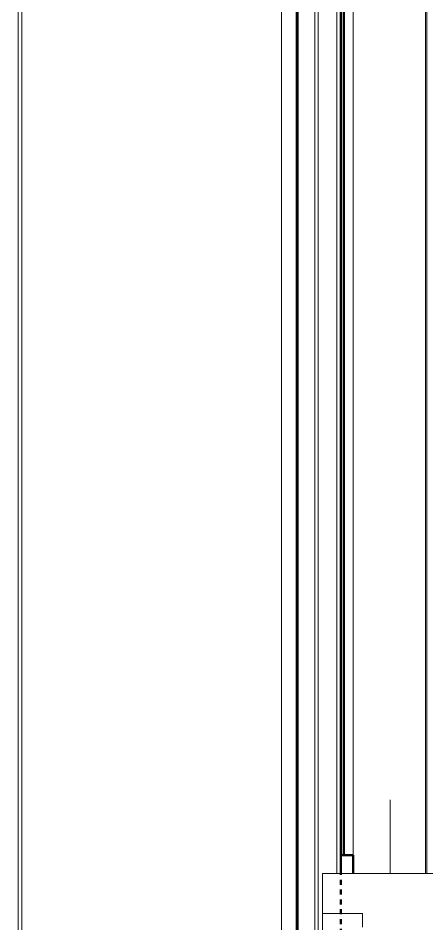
# Model space of a CAD drawing. Header units: inches. Extents: x -4235 to -464, y 9767 to 12347.
# Drawn here: x -3867.29 to -3858.97, y 11201.59 to 11219.99 of the extents above; entities that cross this region are included whole.
import ezdxf

# ---------------------------------------------------------------- set-up
doc = ezdxf.new("R2010")
doc.units = ezdxf.units.IN
doc.header["$MEASUREMENT"] = 0
doc.linetypes.add('Dash 1_16_', pattern=[0.125, 0.0625, -0.0625])
for name, color, linetype, lineweight in [('A-GLAZ-1', 151, 'Continuous', 9), ('A-GLAZ-2', 151, 'Continuous', 20), ('A-GLAZ-3', 151, 'Continuous', 50), ('A-WALL-5', 113, 'Continuous', 9), ('A-WALL-6', 113, 'Continuous', 50), ('C-PROP-LINE-1', 91, 'Dash 1_16_', 50)]:
    doc.layers.add(name, color=color, linetype=linetype, lineweight=lineweight)

# ---------------------------------------------------------------- blocks, each defined once
blk = doc.blocks.new('Basic Wall _ EXT - FIBER CEMENT - LARGE - ___-2162461-BACKGROUND - RCP - 3RD FLOOR')
at = {"layer": 'A-WALL-5'}
for p, q in [((-3861.933, 11995.774), (-3861.933, 9978.98)), ((-3861.63, 11995.774), (-3861.63, 9981.751)), ((-3861.63, 11995.774), (-3861.63, 9981.751)), ((-3861.615, 11995.774), (-3861.615, 9981.751)), ((-3861.599, 11995.774), (-3861.599, 9981.75)), ((-3861.599, 11995.774), (-3861.599, 9981.75)), ((-3861.592, 11995.774), (-3861.592, 9981.75)), ((-3859.005, 11242.764), (-3859.005, 11202.614)), ((-3859.005, 11242.764), (-3859.005, 11202.614)), ((-3858.974, 11237.952), (-3858.974, 11210.952)), ((-3858.974, 11210.952), (-3858.974, 11210.514)), ((-3858.974, 11210.514), (-3858.974, 11202.614))]:
    blk.add_line(p, q, dxfattribs=at)
blk = doc.blocks.new('Basic Wall _ EXT - FIBER CEMENT - SMALL - ___-2145935-BACKGROUND - RCP - 3RD FLOOR')
at = {"layer": 'A-WALL-5'}
for p, q in [((-3867.288, 11553.489), (-3867.288, 11081.917)), ((-3867.288, 11553.489), (-3867.288, 11081.917)), ((-3867.209, 11081.917), (-3867.209, 11553.489)), ((-3867.209, 11553.489), (-3867.209, 11081.917)), ((-3861.253, 11346.402), (-3861.253, 11097.977)), ((-3861.186, 11346.402), (-3861.186, 11097.977)), ((-3860.806, 11279.978), (-3860.806, 11202.614)), ((-3860.728, 11279.978), (-3860.728, 11202.614)), ((-3860.728, 11279.978), (-3860.728, 11202.614))]:
    blk.add_line(p, q, dxfattribs=at)
blk = doc.blocks.new('Window-Double_Hung-Andersen-400_Series-Tilt_Wash - DOUBLE HUNG - COTTAGE - 3RD FLOOR-2888224-BACKGROUND - RCP - 3RD FLOOR')
at = {"layer": 'A-GLAZ-2'}
for p, q in [((19.012, 4.812), (-19.012, 4.812)), ((18.199, 4.812), (18.199, 4)), ((19.012, -1.063), (19.012, 4.812)), ((18.199, 4), (17.925, 4)), ((19.012, 3.437), (20.512, 3.437))]:
    blk.add_line(p, q, dxfattribs=at)
blk = doc.blocks.new('Perforated Panel at Magic-Pak - hvac panel - 3rd floor-2505075-BACKGROUND - RCP - 3RD FLOOR')
at = {"layer": 'A-GLAZ-3'}
for p, q in [((-19.012, 4.437), (19.012, 4.437)), ((-19.012, 4.375), (-19.012, 4.437)), ((19.012, 4.375), (-19.012, 4.375))]:
    blk.add_line(p, q, dxfattribs=at)
blk = doc.blocks.new('Family - ___-2835860-BACKGROUND - RCP - 3RD FLOOR')
at = {"layer": 'C-PROP-LINE-1'}
blk.add_line((-3860.724, 9980.189), (-3860.724, 11434.389), dxfattribs=at)
blk = doc.blocks.new('Family - ___-2835932-BACKGROUND - RCP - 3RD FLOOR')
at = {"layer": 'C-PROP-LINE-1'}
blk.add_line((-3860.724, 9980.189), (-3860.724, 12118.589), dxfattribs=at)

msp = doc.modelspace()

# ---------------------------------------------------------------- linework, layer by layer
at = {"layer": 'A-WALL-5'}
msp.add_line((-3860.474, 11202.99), (-3860.474, 11241.014), dxfattribs=at)
at = {"layer": 'A-WALL-6'}
for p, q in [((-3860.724, 11202.614), (-3860.724, 11202.99)), ((-3860.724, 11202.99), (-3860.474, 11202.99)), ((-3860.474, 11202.99), (-3860.474, 11202.614))]:
    msp.add_line(p, q, dxfattribs=at)

# ---------------------------------------------------------------- block references
at = {"layer": 'A-GLAZ-1', "rotation": 89.99999999999991}
for name, p in [('Perforated Panel at Magic-Pak - hvac panel - 3rd floor-2505075-BACKGROUND - RCP - 3RD FLOOR', (-3856.286, 11222.002)), ('Window-Double_Hung-Andersen-400_Series-Tilt_Wash - DOUBLE HUNG - COTTAGE - 3RD FLOOR-2888224-BACKGROUND - RCP - 3RD FLOOR', (-3856.286, 11183.602))]:
    msp.add_blockref(name, p, dxfattribs=at)
at = {"layer": 'A-WALL-5'}
for name in ['Basic Wall _ EXT - FIBER CEMENT - SMALL - ___-2145935-BACKGROUND - RCP - 3RD FLOOR', 'Basic Wall _ EXT - FIBER CEMENT - LARGE - ___-2162461-BACKGROUND - RCP - 3RD FLOOR']:
    msp.add_blockref(name, (0, 0), dxfattribs=at)
at = {"layer": 'C-PROP-LINE-1'}
for name in ['Family - ___-2835860-BACKGROUND - RCP - 3RD FLOOR', 'Family - ___-2835932-BACKGROUND - RCP - 3RD FLOOR']:
    msp.add_blockref(name, (0, 0), dxfattribs=at)

doc.saveas('drawing.dxf')
